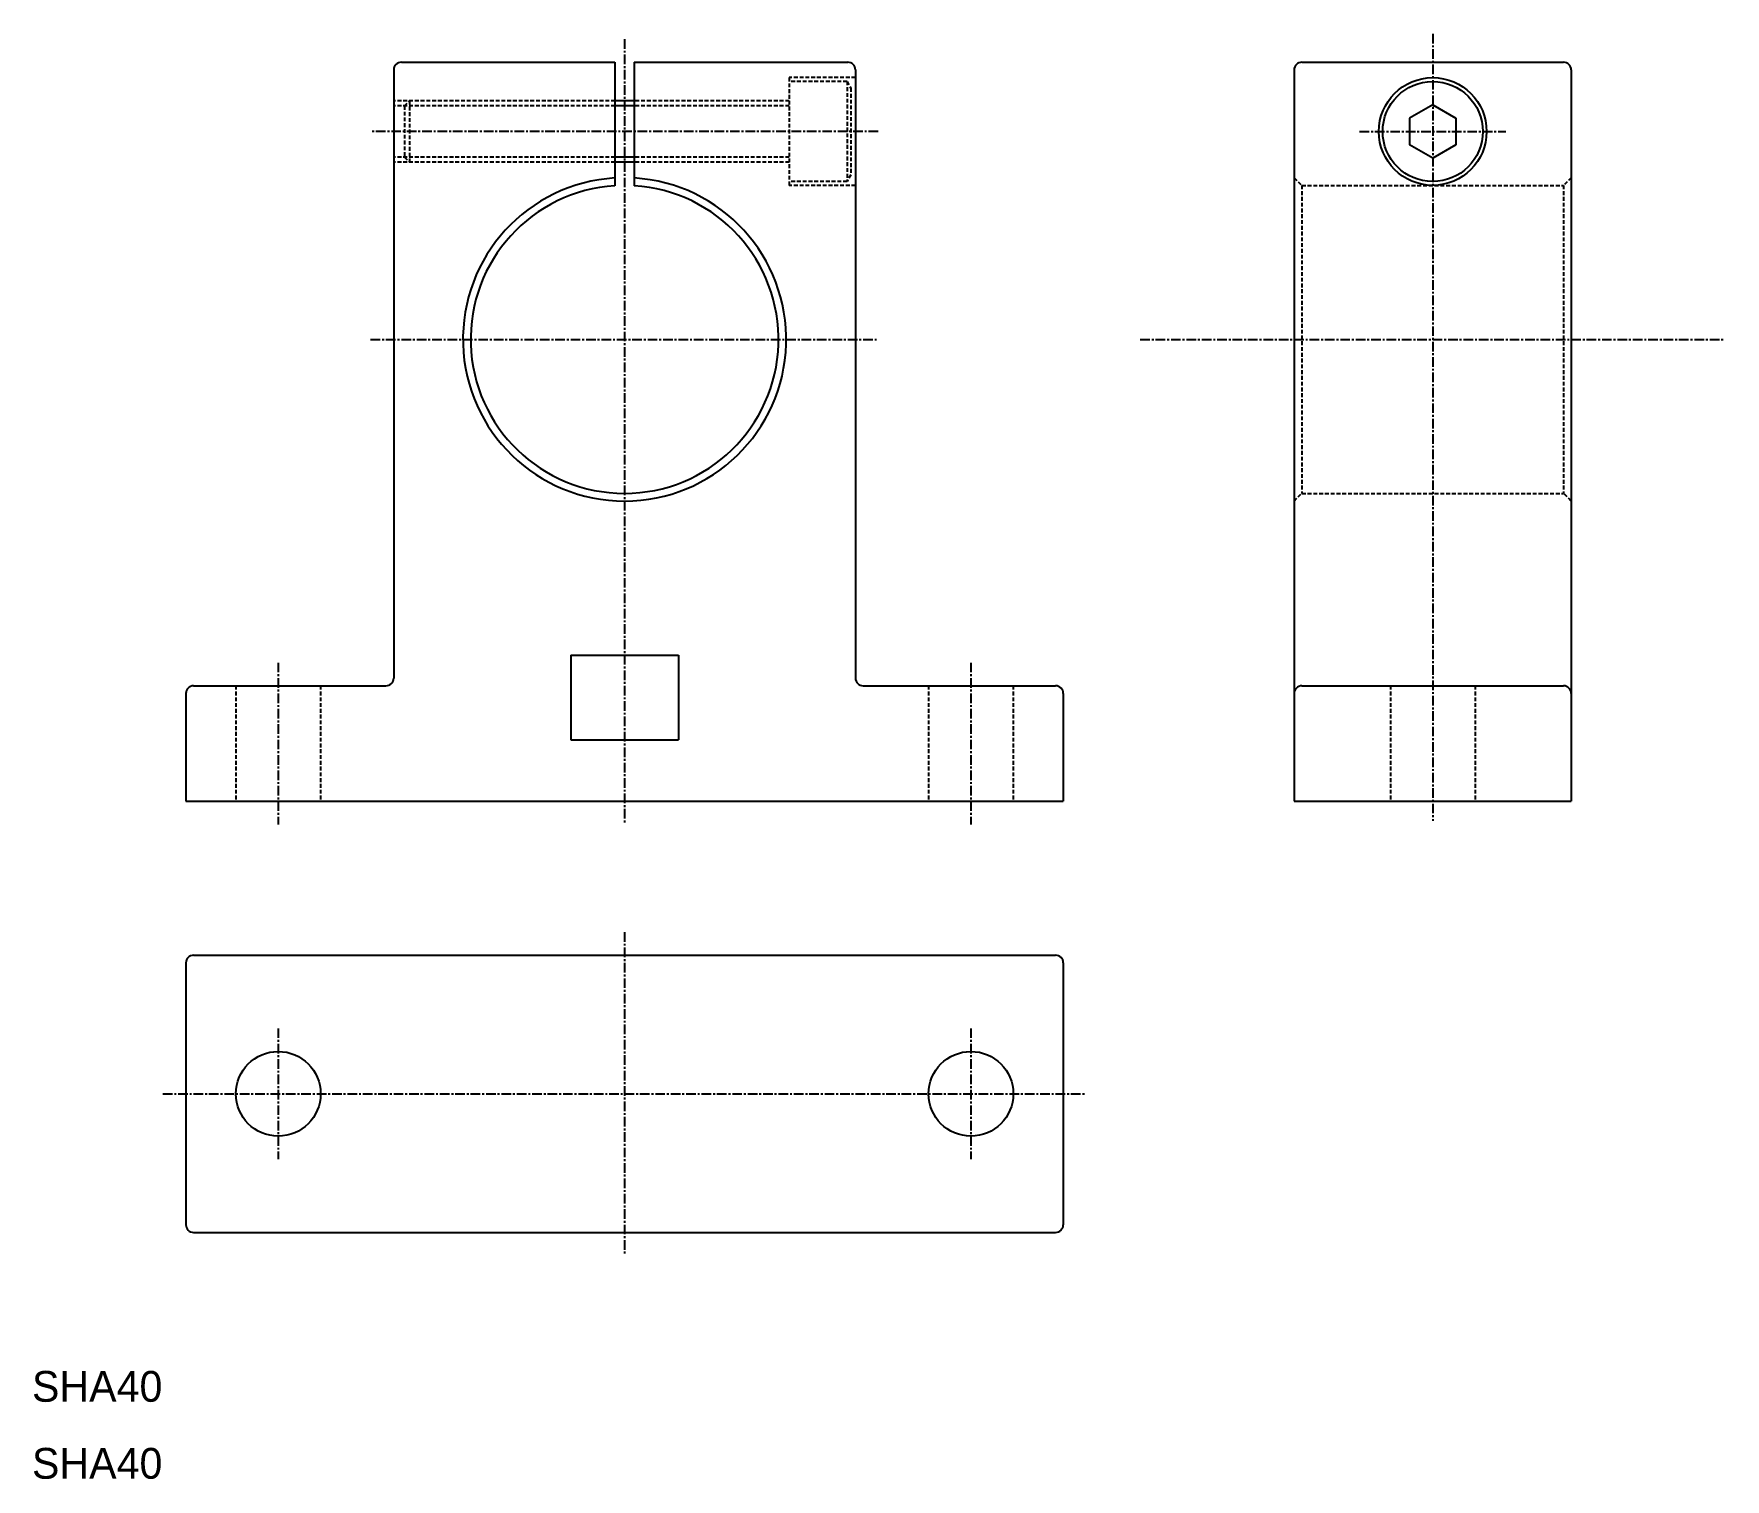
# Model space of a CAD drawing. Extents: x 10 to 230, y 10 to 198.
import ezdxf

# ---------------------------------------------------------------- set-up
doc = ezdxf.new("R2010")
doc.units = 0
doc.linetypes.add('CENTER', pattern=[2, 1.25, -0.25, 0.25, -0.25])
doc.linetypes.add('DASHED', pattern=[0.75, 0.5, -0.25])
doc.layers.get('0').update_dxf_attribs({"linetype": 'CONTINUOUS'})
doc.layers.add('CENTER', color=1, linetype='CENTER')

msp = doc.modelspace()

# ---------------------------------------------------------------- linework, layer by layer
at = {"color": 7, "linetype": 'CONTINUOUS'}
for p, q in [((57.9999, 194), (85.7499, 194)), ((85.7499, 194), (85.7499, 177.960899)), ((88.2499, 194), (115.9999, 194)), ((88.2499, 194), (88.2499, 177.960899)), ((174.9999, 194), (208.9999, 194)), ((56.9999, 193), (56.9999, 114)), ((116.9999, 193), (116.9999, 114)), ((173.9999, 193), (173.9999, 98)), ((209.9999, 193), (209.9999, 98)), ((191.9999, 188.464104), (188.99989, 186.732052)), ((191.99992, 188.464134), (194.99993, 186.732082)), ((188.99991, 186.732052), (188.9999, 183.26795)), ((194.99992, 186.73205), (194.9999, 183.267948)), ((191.99992, 181.535931), (188.99992, 183.267982)), ((194.99988, 183.267975), (191.99988, 181.535923)), ((79.9999, 117), (79.9999, 106)), ((79.9999, 117), (93.9999, 117)), ((93.9999, 117), (93.9999, 106)), ((30.9999, 113), (55.9999, 113)), ((117.9999, 113), (142.9999, 113)), ((174.9999, 113), (208.9999, 113)), ((29.9999, 112), (29.9999, 98)), ((143.9999, 112), (143.9999, 98)), ((79.9999, 106), (93.9999, 106)), ((29.9999, 98), (143.9999, 98)), ((173.9999, 98), (209.9999, 98)), ((30, 77), (30, 43)), ((31, 78), (143, 78)), ((144, 77), (144, 43)), ((31, 42), (143, 42))]:
    msp.add_line(p, q, dxfattribs=at)
at = {"color": 3, "linetype": 'DASHED'}
for p, q in [((108.3999, 192), (108.3999, 178)), ((116.9999, 192), (108.3999, 192)), ((115.8999, 191.5), (108.3999, 191.5)), ((115.899898, 191.499996), (116.399898, 190.633972)), ((115.8999, 191.5), (115.8999, 178.5)), ((85.7499, 189), (56.9999, 189)), ((58.3999, 188.3235), (59.0764, 189)), ((59.0764, 181), (59.0764, 189)), ((108.3999, 189), (88.2499, 189)), ((116.3999, 190.633976), (116.3999, 179.366026)), ((85.7499, 188.3235), (56.9999, 188.3235)), ((58.3999, 188.3235), (58.3999, 181.6765)), ((108.3999, 188.3235), (88.2499, 188.3235)), ((85.7499, 181.6765), (56.9999, 181.6765)), ((85.7499, 181), (56.9999, 181)), ((58.3999, 181.6765), (59.076398, 181.000002)), ((108.3999, 181.6765), (88.2499, 181.6765)), ((108.3999, 181), (88.2499, 181)), ((115.8999, 178.5), (108.3999, 178.5)), ((116.399902, 179.366022), (115.899902, 178.499996)), ((173.9999, 179.000002), (174.9999, 178)), ((209.9999, 178.999996), (208.9999, 178)), ((116.9999, 178), (108.3999, 178)), ((174.9999, 178), (174.9999, 138)), ((174.9999, 178), (208.9999, 178)), ((208.9999, 178), (208.9999, 138)), ((173.9999, 136.999998), (174.9999, 138)), ((174.9999, 138), (208.9999, 138)), ((209.9999, 137.000004), (208.9999, 138)), ((36.4999, 113), (36.4999, 98)), ((47.4999, 113), (47.4999, 98)), ((126.4999, 113), (126.4999, 98)), ((137.4999, 113), (137.4999, 98)), ((186.4999, 113), (186.4999, 98)), ((197.4999, 113), (197.4999, 98))]:
    msp.add_line(p, q, dxfattribs=at)
at = {"color": 3, "linetype": 'CONTINUOUS'}
for p, q in [((88.2499, 189), (85.7499, 189)), ((88.2499, 188.3235), (85.7499, 188.3235)), ((88.2499, 181.6765), (85.7499, 181.6765)), ((88.2499, 181), (85.7499, 181))]:
    msp.add_line(p, q, dxfattribs=at)
at = {"color": 7, "linetype": 'CONTINUOUS'}
for centre, radius in [((191.9999, 185), 7), ((191.9999, 185), 6.5), ((42, 60), 5.5), ((132, 60), 5.5)]:
    msp.add_circle(centre, radius, dxfattribs=at)
for centre, radius, start, end in [((57.9999, 193), 1, 90.000003, 180.00001), ((115.9999, 193), 1, 0, 90.000003), ((174.9999, 193), 1, 90.000003, 180.00001), ((208.9999, 193), 1, 0, 90.000003), ((86.9999, 158), 21, 93.412474, 86.58752), ((86.9999, 158), 20, 93.583338, 86.416684), ((30.9999, 112), 1, 90.000003, 180.00001), ((55.9999, 114), 1, 270, 0), ((117.9999, 114), 1, 179.99999, 270), ((142.9999, 112), 1, 0, 90.000003), ((174.9999, 112), 1, 90.000003, 180.00001), ((208.9999, 112), 1, 0, 90.000003), ((31, 77), 1, 90.000003, 180.00001), ((143, 77), 1, 0, 90.000003), ((31, 43), 1, 179.99999, 270), ((143, 43), 1, 270, 0)]:
    msp.add_arc(centre, radius, start, end, dxfattribs=at)
at = {"layer": 'CENTER', "color": 1, "linetype": 'CENTER'}
for p, q in [((86.9999, 197), (86.9999, 95)), ((191.9999, 197.688164), (191.9999, 95.438164)), ((119.947574, 185), (54.052227, 185)), ((182.4999, 185), (201.4999, 185)), ((53.9999, 158), (119.9999, 158)), ((153.9999, 158), (229.9999, 158)), ((41.9999, 116), (41.9999, 95)), ((131.9999, 116), (131.9999, 95)), ((87, 81), (87, 39)), ((42, 68.5), (42, 51.5)), ((132, 68.5), (132, 51.5)), ((27, 60), (147, 60))]:
    msp.add_line(p, q, dxfattribs=at)

# ---------------------------------------------------------------- texts
at = {"color": 7, "linetype": 'CONTINUOUS'}
for p in [(10, 20), (10, 10)]:
    msp.add_text('SHA40', height=4, dxfattribs=at).set_placement(p)

doc.saveas('drawing.dxf')
